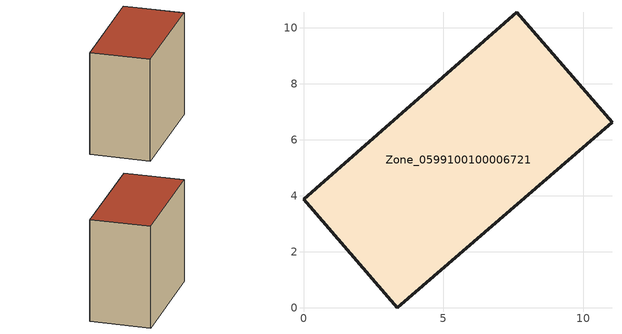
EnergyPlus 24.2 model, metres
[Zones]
Zone_0599100100006721
 floor ground (C_G): 3.35,0 0,3.88 7.62,10.56 11.02,6.63 z3.06
 wall outside (C_F): 0,3.88 3.35,0 11.02,6.63 7.62,10.56 0,3.88 z3.06:12.05
 roof outside (C_R): 11.02,6.63 7.62,10.56 0,3.88 3.35,0 z12.05
[BUILDING]
Pand.0599100100006721: North Axis=0; Terrain=City; Loads Convergence Tolerance Value=0.04; Temperature Convergence Tolerance Value=0.4; Solar Distribution=FullExterior; Maximum Number of Warmup Days=25; Minimum Number of Warmup Days=1
[Site:Location]
Rotterdam.The.Hague.AP_ZH_NLD Design_Conditions: Latitude=51.96; Longitude=4.45; Time Zone=1; Elevation=-4.5
[SITE:GROUNDTEMPERATURE:BUILDINGSURFACE]
18, 18, 18, 18, 18, 18, 18, 18, 18, 18, 18, 18
[MATERIAL] Thermal Absorptance=0.9; Solar Absorptance=0.7; Visible Absorptance=0.7
Name | Roughness | Thickness | Conductivity | Density | Specific Heat
G.TI.2006-2014 | MediumSmooth | 0.15 | 0.06 | 540 | 1210
F.TI.2006-2014 | Rough | 0.3 | 0.12 | 1920 | 840
R.TI.2006-2014 | MediumRough | 0.2 | 0.08 | 1500 | 1000
[CONSTRUCTION]
C_G: G.TI.2006-2014
C_F: F.TI.2006-2014
C_R: R.TI.2006-2014
[ZONE]
Zone_0599100100006721: Type=1; Multiplier=1; Ceiling Height=Autocalculate; Volume=Autocalculate; Floor Area=autocalculate; Part of Total Floor Area=Yes
[ZONEINFILTRATION:DESIGNFLOWRATE]
Infil_Zone_0599100100006721: Zone or ZoneList or Space or SpaceList=Zone_0599100100006721; Schedule=AlwaysOn; Design Flow Rate Calculation Method=Flow/Area; Flow Rate per Floor Area=0.0015; Constant Term Coefficient=1; Temperature Term Coefficient=0; Velocity Term Coefficient=0; Velocity Squared Term Coefficient=0
[HVACTEMPLATE:ZONE:IDEALLOADSAIRSYSTEM]
Zone_0599100100006721: Maximum Heating Supply Air Temperature=50; Minimum Cooling Supply Air Temperature=13; Maximum Heating Supply Air Humidity Ratio=0.0156; Minimum Cooling Supply Air Humidity Ratio=0.0077; Heating Limit=NoLimit; Cooling Limit=NoLimit; Dehumidification Control Type=ConstantSensibleHeatRatio; Cooling Sensible Heat Ratio=0.7; Dehumidification Setpoint=60; Humidification Control Type=None; Humidification Setpoint=30; Outdoor Air Method=None; Outdoor Air Flow Rate per Person=0.00944; Outdoor Air Flow Rate per Zone Floor Area=0; Outdoor Air Flow Rate per Zone=0; Demand Controlled Ventilation Type=None; Outdoor Air Economizer Type=NoEconomizer; Heat Recovery Type=None; Sensible Heat Recovery Effectiveness=0.7; Latent Heat Recovery Effectiveness=0.65
[ZONECONTROL:THERMOSTAT]
ThermostatControl_Zone_0599100100006721: Zone or ZoneList=Zone_0599100100006721; Control Type Schedule=DualSetpointControlType; Control 1=Thermostat_Zone_0599100100006721; Temperature Difference Between Cutout And Setpoint=0
[THERMOSTATSETPOINT:DUALSETPOINT]
Thermostat_Zone_0599100100006721: Heating Setpoint Temperature Schedule=HeatingSetpoint_Zone_0599100100006721; Cooling Setpoint Temperature Schedule=CoolingSetpoint_Zone_0599100100006721
[SCHEDULE:COMPACT]
HeatingSetpoint_Zone_0599100100006721: Through: 12/31, For: AllDays, Until: 24:00, 21
CoolingSetpoint_Zone_0599100100006721: Through: 12/31, For: AllDays, Until: 24:00, 24
DualSetpointControlType: Through: 12/31, For: AllDays, Until: 24:00, 4
AlwaysOn: Through: 12/31, For: AllDays, Until: 24:00, 1
